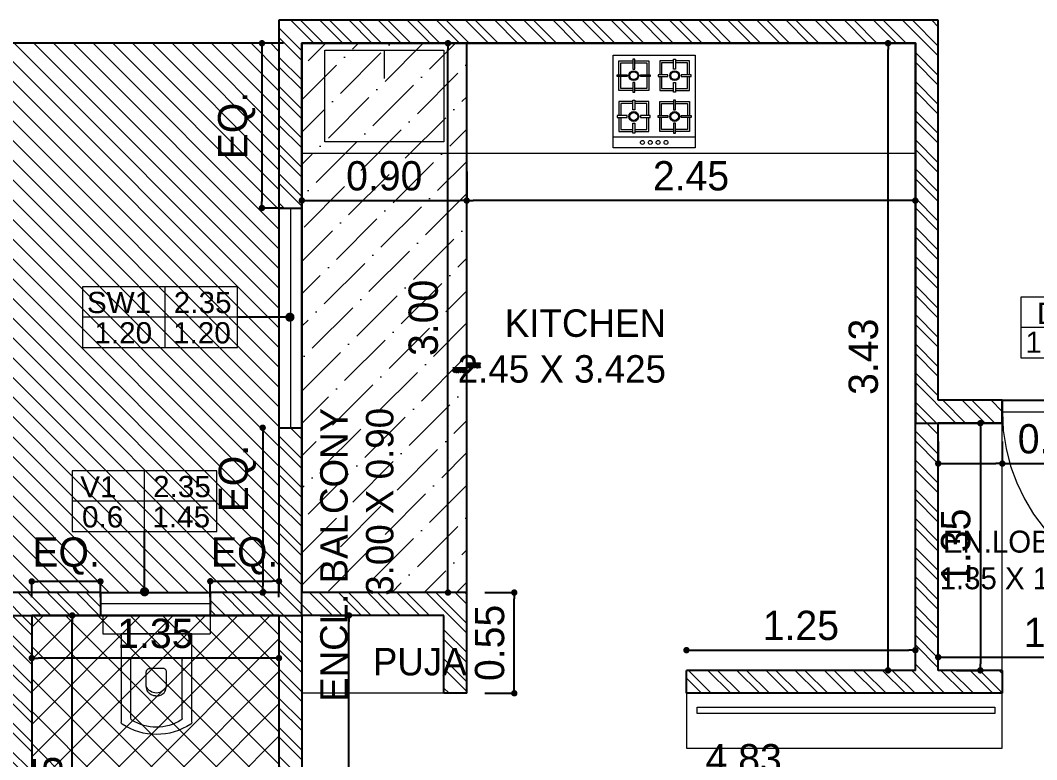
# Model space of a CAD drawing. Header units: metres. Extents: x 494 to 1845, y -666 to 1061.
# Drawn here: x 1412.39 to 1413.098, y 295.407 to 295.922 of the extents above; entities that cross this region are included whole.
import ezdxf
from ezdxf.enums import TextEntityAlignment as Align

# ---------------------------------------------------------------- set-up
doc = ezdxf.new("R2010")
doc.units = ezdxf.units.M
doc.header["$MEASUREMENT"] = 0
doc.linetypes.add('1', pattern=[0])
doc.linetypes.add('ACAD_ISO02W100', pattern=[15, 12, -3])
doc.layers.get('Defpoints').update_dxf_attribs({"color": 12})
for name, color, linetype in [('A-AREA', 1, 'Continuous'), ('COLUMN', 1, 'Continuous'), ('TILE DROP', 180, '1'), ('VDA-TEXT', 250, '1'), ('VDA-WALL BELOW', 8, 'Continuous')]:
    doc.layers.add(name, color=color, linetype=linetype)
for name, color, linetype, lineweight in [('A-Furniture', 8, 'Continuous', 13), ('A-Wall Hatch', 8, 'Continuous', 9), ('DIMENSION', 8, 'Continuous', 5), ('VDA-DOOR', 23, 'Continuous', 5), ('VDA-DW TAGS', 4, 'Continuous', 9), ('VDA-FURNITURE', 8, 'Continuous', 13), ('VDA-HATCH', 8, 'Continuous', 9), ('VDA-PLUMBING', 8, 'Continuous', 13), ('VDA-WALL', 250, 'Continuous', 25), ('VDA-WINDOW', 5, 'Continuous', 9)]:
    doc.layers.add(name, color=color, linetype=linetype, lineweight=lineweight)
doc.styles.add('arial', font='arial.ttf', dxfattribs={"height": 0.3})
doc.styles.add('RS', font='GOTHIC.TTF')
doc.dimstyles.new('SMALL-1', dxfattribs={"dimtxt": 0.16, "dimasz": 0.035, "dimexe": 0, "dimexo": 0.1, "dimgap": 0.05, "dimtad": 1, "dimzin": 0, "dimdsep": 46, "dimtxsty": 'RS', "dimblk": 'DOT', "dimcen": 2.5, "dimclrd": 256, "dimclre": 256, "dimclrt": 5, "dimadec": 0, "dimazin": 0, "dimtfac": 1, "dimtdec": 3, "dimtofl": 0, "dimtmove": 0, "dimatfit": 3, "dimfxl": 0, "dimtolj": 1, "dimtzin": 0, "dimarcsym": 0})
pattern_1 = [(135, (-4e-16, 0.375), (-0.00441942, -0.00441942), [])]

# ---------------------------------------------------------------- blocks, each defined once
blk = doc.blocks.new('zw$80F')
at = {"layer": 'A-Furniture', "extrusion": (0.000170057, -4.78234e-05, 1)}
blk.add_line((0.0601, 0.4462, 0), (0.0601, 0), dxfattribs=at)
at = {"layer": 'A-Furniture', "extrusion": (0.000170057, -4.78234e-05, 1), "elevation": 0}
for points in [[(0.5062, 0), (0, 0), (0, 0.4462), (0.5062, 0.4462)], [(0.177, 0.4247), (0.1662, 0.4247), (0.1662, 0.3711), (0.177, 0.3711)], [(0.3893, 0.4247), (0.4, 0.4247), (0.4, 0.3711), (0.3893, 0.3711)], [(0.0815, 0.3293), (0.0815, 0.34), (0.1351, 0.34), (0.1351, 0.3293)], [(0.2617, 0.34), (0.2617, 0.3293), (0.2081, 0.3293), (0.2081, 0.34)], [(0.3046, 0.34), (0.3046, 0.3293), (0.3582, 0.3293), (0.3582, 0.34)], [(0.4848, 0.3293), (0.4848, 0.34), (0.4311, 0.34), (0.4311, 0.3293)], [(0.1662, 0.2445), (0.177, 0.2445), (0.177, 0.2982), (0.1662, 0.2982)], [(0.4, 0.2445), (0.3893, 0.2445), (0.3893, 0.2982), (0.4, 0.2982)], [(0.1662, 0.2016), (0.177, 0.2016), (0.177, 0.148), (0.1662, 0.148)], [(0.4, 0.2016), (0.3893, 0.2016), (0.3893, 0.148), (0.4, 0.148)], [(0.0815, 0.1169), (0.0815, 0.1062), (0.1351, 0.1062), (0.1351, 0.1169)], [(0.2617, 0.1062), (0.2617, 0.1169), (0.2081, 0.1169), (0.2081, 0.1062)], [(0.3046, 0.1062), (0.3046, 0.1169), (0.3582, 0.1169), (0.3582, 0.1062)], [(0.4848, 0.1169), (0.4848, 0.1062), (0.4311, 0.1062), (0.4311, 0.1169)], [(0.177, 0.0214), (0.1662, 0.0214), (0.1662, 0.0751), (0.177, 0.0751)], [(0.3893, 0.0214), (0.4, 0.0214), (0.4, 0.0751), (0.3893, 0.0751)]]:
    blk.add_lwpolyline(points, close=True, dxfattribs=at)
for points in [[(0.1662, 0.4161), (0.0901, 0.4161), (0.0901, 0.34)], [(0.1662, 0.4054), (0.1008, 0.4054), (0.1008, 0.34)], [(0.2531, 0.34), (0.2531, 0.4161), (0.177, 0.4161)], [(0.2424, 0.34), (0.2424, 0.4054), (0.177, 0.4054)], [(0.3132, 0.34), (0.3132, 0.4161), (0.3893, 0.4161)], [(0.3239, 0.34), (0.3239, 0.4054), (0.3893, 0.4054)], [(0.4, 0.4161), (0.4762, 0.4161), (0.4762, 0.34)], [(0.4, 0.4054), (0.4655, 0.4054), (0.4655, 0.34)], [(0.0901, 0.3293), (0.0901, 0.2531), (0.1662, 0.2531)], [(0.1008, 0.3293), (0.1008, 0.2638), (0.1662, 0.2638)], [(0.177, 0.2531), (0.2531, 0.2531), (0.2531, 0.3293)], [(0.177, 0.2638), (0.2424, 0.2638), (0.2424, 0.3293)], [(0.3893, 0.2531), (0.3132, 0.2531), (0.3132, 0.3293)], [(0.3893, 0.2638), (0.3239, 0.2638), (0.3239, 0.3293)], [(0.4762, 0.3293), (0.4762, 0.2531), (0.4, 0.2531)], [(0.4655, 0.3293), (0.4655, 0.2638), (0.4, 0.2638)], [(0.0901, 0.1169), (0.0901, 0.193), (0.1662, 0.193)], [(0.1008, 0.1169), (0.1008, 0.1823), (0.1662, 0.1823)], [(0.177, 0.193), (0.2531, 0.193), (0.2531, 0.1169)], [(0.177, 0.1823), (0.2424, 0.1823), (0.2424, 0.1169)], [(0.3893, 0.193), (0.3132, 0.193), (0.3132, 0.1169)], [(0.3893, 0.1823), (0.3239, 0.1823), (0.3239, 0.1169)], [(0.4762, 0.1169), (0.4762, 0.193), (0.4, 0.193)], [(0.4655, 0.1169), (0.4655, 0.1823), (0.4, 0.1823)], [(0.1662, 0.03), (0.0901, 0.03), (0.0901, 0.1062)], [(0.1662, 0.0408), (0.1008, 0.0408), (0.1008, 0.1062)], [(0.2531, 0.1062), (0.2531, 0.03), (0.177, 0.03)], [(0.2424, 0.1062), (0.2424, 0.0408), (0.177, 0.0408)], [(0.3132, 0.1062), (0.3132, 0.03), (0.3893, 0.03)], [(0.3239, 0.1062), (0.3239, 0.0408), (0.3893, 0.0408)], [(0.4, 0.03), (0.4762, 0.03), (0.4762, 0.1062)], [(0.4, 0.0408), (0.4655, 0.0408), (0.4655, 0.1062)]]:
    blk.add_lwpolyline(points, dxfattribs=at)
at = {"layer": 'A-Furniture', "extrusion": (0.000170057, -4.78234e-05, 1)}
for centre, radius in [((0.1716, 0.3346, 0), 0.0268), ((0.1716, 0.3346, 0), 0.0214), ((0.3947, 0.3346, 0), 0.0268), ((0.3947, 0.3346, 0), 0.0214), ((0.03, 0.2874, 0), 0.0107), ((0.03, 0.2445, 0), 0.0107), ((0.03, 0.2016, 0), 0.0107), ((0.03, 0.1587, 0), 0.0107), ((0.1716, 0.1115, 0), 0.0268), ((0.1716, 0.1115, 0), 0.0214), ((0.3947, 0.1115, 0), 0.0268), ((0.3947, 0.1115, 0), 0.0214)]:
    blk.add_circle(centre, radius, dxfattribs=at)
blk = doc.blocks.new('zw$9BC4')
at = {"layer": 'VDA-FURNITURE'}
blk.add_line((0.325, 0), (0.325, 0.1544), dxfattribs=at)
blk.add_lwpolyline([(0, 0), (0.65, 0), (0.65, 0.5), (0, 0.5)], close=True, dxfattribs=at)
blk = doc.blocks.new('zw$2702')
at = {"layer": 'VDA-FURNITURE'}
for p, q in [((0.55, 0), (0.55, 0.585)), ((0.65, 0.585), (0.55, 0.585)), ((0.65, 0), (0.65, 0.585)), ((0.0663, 0.485), (0.55, 0.485)), ((0.55, 0.485), (0.55, 0.1)), ((0.0885, 0.4325), (0.406, 0.4325)), ((0.418, 0.4205), (0.418, 0.1645)), ((0.2234, 0.3294), (0.2281, 0.334)), ((0.2281, 0.334), (0.2337, 0.3382)), ((0.2337, 0.3382), (0.2404, 0.3417)), ((0.2404, 0.3417), (0.2482, 0.3444)), ((0.2482, 0.3444), (0.2572, 0.3461)), ((0.2572, 0.3461), (0.2675, 0.3468)), ((0.2675, 0.3468), (0.278, 0.3468)), ((0.278, 0.3468), (0.2875, 0.3468)), ((0.2875, 0.3468), (0.2959, 0.3468)), ((0.2959, 0.3468), (0.3035, 0.3468)), ((0.3035, 0.3468), (0.3101, 0.3468)), ((0.3101, 0.3468), (0.3159, 0.3468)), ((0.3159, 0.3468), (0.3209, 0.3468)), ((0.3209, 0.3468), (0.3252, 0.3468)), ((0.3252, 0.3468), (0.3288, 0.3469)), ((0.3288, 0.3469), (0.3318, 0.3469)), ((0.3318, 0.3469), (0.3341, 0.3469)), ((0.3341, 0.3469), (0.336, 0.3469)), ((0.336, 0.3469), (0.3382, 0.3469)), ((0.3382, 0.3469), (0.3388, 0.3469)), ((0.3388, 0.3469), (0.3398, 0.3471)), ((0.3398, 0.3471), (0.3422, 0.3472)), ((0.3422, 0.3472), (0.3456, 0.347)), ((0.3456, 0.347), (0.3496, 0.346)), ((0.3496, 0.346), (0.3535, 0.3437)), ((0.3535, 0.3437), (0.3569, 0.3399)), ((0.3569, 0.3399), (0.3583, 0.3372)), ((0.3583, 0.3372), (0.3594, 0.3339)), ((0.3594, 0.3339), (0.3601, 0.3301)), ((0.2097, 0.2925), (0.2098, 0.2942)), ((0.2097, 0.2918), (0.2097, 0.2925)), ((0.2097, 0.2916), (0.2097, 0.291)), ((0.2097, 0.291), (0.2098, 0.2893)), ((0.2098, 0.2942), (0.21, 0.2969)), ((0.2098, 0.2893), (0.21, 0.2866)), ((0.21, 0.2969), (0.2105, 0.3004)), ((0.21, 0.2866), (0.2105, 0.2831)), ((0.2105, 0.3004), (0.2113, 0.3046)), ((0.2105, 0.2831), (0.2113, 0.2789)), ((0.2113, 0.3046), (0.2125, 0.3092)), ((0.2113, 0.2789), (0.2125, 0.2743)), ((0.2125, 0.3092), (0.2143, 0.3142)), ((0.2143, 0.3142), (0.2166, 0.3193)), ((0.2166, 0.3193), (0.2196, 0.3244)), ((0.2196, 0.3244), (0.2234, 0.3294)), ((0.3601, 0.3301), (0.3603, 0.3256)), ((0.3603, 0.3262), (0.3603, 0.2588)), ((0.2125, 0.2743), (0.2143, 0.2693)), ((0.2143, 0.2693), (0.2166, 0.2642)), ((0.2166, 0.2642), (0.2196, 0.2591)), ((0.2196, 0.2591), (0.2234, 0.2541)), ((0.2234, 0.2541), (0.2281, 0.2495)), ((0.2281, 0.2495), (0.2337, 0.2453)), ((0.2337, 0.2453), (0.2404, 0.2418)), ((0.2404, 0.2418), (0.2482, 0.2391)), ((0.2482, 0.2391), (0.2572, 0.2373)), ((0.2572, 0.2373), (0.2675, 0.2367)), ((0.2675, 0.2367), (0.278, 0.2367)), ((0.278, 0.2367), (0.2875, 0.2367)), ((0.2875, 0.2367), (0.296, 0.2367)), ((0.296, 0.2367), (0.3035, 0.2367)), ((0.3035, 0.2367), (0.3102, 0.2367)), ((0.3102, 0.2367), (0.3161, 0.2367)), ((0.3161, 0.2367), (0.3211, 0.2367)), ((0.3211, 0.2367), (0.3254, 0.2367)), ((0.3254, 0.2367), (0.3291, 0.2367)), ((0.3291, 0.2367), (0.3321, 0.2367)), ((0.3321, 0.2367), (0.3344, 0.2368)), ((0.3344, 0.2368), (0.3363, 0.2368)), ((0.3363, 0.2368), (0.3386, 0.2368)), ((0.3386, 0.2368), (0.3392, 0.2368)), ((0.3392, 0.2368), (0.3402, 0.2367)), ((0.3402, 0.2367), (0.3426, 0.2369)), ((0.3499, 0.239), (0.3537, 0.2415)), ((0.3537, 0.2415), (0.3571, 0.2455)), ((0.3571, 0.2455), (0.3584, 0.2481)), ((0.3584, 0.2481), (0.3595, 0.2511)), ((0.3595, 0.2511), (0.3601, 0.2547)), ((0.3601, 0.2547), (0.3603, 0.2588)), ((0.0885, 0.1525), (0.406, 0.1525)), ((0.55, 0.1), (0.0663, 0.1)), ((0.65, 0), (0.55, 0))]:
    blk.add_line(p, q, dxfattribs=at)
for centre, radius, start, end in [((0.3393, 0.2925), 0.3393, 146.5315, 213.4685), ((0.0663, 0.473), 0.012, 90, 146.5315), ((0.2879, 0.2925), 0.2489, 147.4568, 212.5432), ((0.0885, 0.4205), 0.012, 90, 150.4907), ((0.406, 0.4205), 0.012, 0, 90), ((0.285, 0.2913), 0.0588, 109.8583, 247.3192), ((0.3341, 0.2803), 0.0442, 281.0815, 290.9254), ((0.0885, 0.1645), 0.012, 209.5093, 270), ((0.406, 0.1645), 0.012, 270, 0), ((0.0663, 0.112), 0.012, 213.4685, 270)]:
    blk.add_arc(centre, radius, start, end, dxfattribs=at)
blk = doc.blocks.new('_Dot')
at = {"color": 0, "linetype": 'ByBlock', "lineweight": -2}
blk.add_line((-0.5, 0), (-1, 0), dxfattribs=at)
at = {"color": 0, "linetype": 'ByBlock', "const_width": 0.5}
blk.add_lwpolyline([(-0.25, 0, 1), (0.25, 0, 1)], format="xyb", close=True, dxfattribs=at)
blk = doc.blocks.new('*D414')
at = {"layer": 'Defpoints', "color": 0, "transparency": 16777216}
for p in [(1.94, -1.5808), (3.29, -1.5808), (1.94, -1.8138)]:
    blk.add_point(p, dxfattribs=at)
at = {"layer": 'DIMENSION', "lineweight": -2, "transparency": 16777216}
for p, q in [((1.94, -1.6808), (1.94, -1.8138)), ((3.29, -1.6808), (3.29, -1.8138)), ((3.255, -1.8138), (1.975, -1.8138))]:
    blk.add_line(p, q, dxfattribs=at)
at = {"layer": 'DIMENSION', "lineweight": -2, "transparency": 16777216, "xscale": 0.035, "yscale": 0.035, "zscale": 0.035, "rotation": 180}
blk.add_blockref('_Dot', (1.94, -1.8138), dxfattribs=at)
at = {"layer": 'DIMENSION', "lineweight": -2, "transparency": 16777216, "xscale": 0.035, "yscale": 0.035, "zscale": 0.035}
blk.add_blockref('_Dot', (3.29, -1.8138), dxfattribs=at)
at = {"layer": 'DIMENSION', "color": 5, "transparency": 16777216, "insert": (2.615, -1.6797), "char_height": 0.16, "attachment_point": 5, "style": 'RS'}
blk.add_mtext('\\A1;1.35', dxfattribs=at)
blk = doc.blocks.new('*D415')
at = {"layer": 'Defpoints', "color": 0, "transparency": 16777216}
for p in [(2.1612, -1.5808), (3.29, -1.5808), (3.29, -3.5308)]:
    blk.add_point(p, dxfattribs=at)
at = {"layer": 'DIMENSION', "lineweight": -2, "transparency": 16777216}
for p, q in [((2.4612, -1.5808), (2.1612, -1.5808)), ((2.1612, -3.4958), (2.1612, -1.6158)), ((2.4612, -3.5308), (2.1612, -3.5308))]:
    blk.add_line(p, q, dxfattribs=at)
at = {"layer": 'DIMENSION', "lineweight": -2, "transparency": 16777216, "xscale": 0.035, "yscale": 0.035, "zscale": 0.035}
for p, rotation in [((2.1612, -1.5808), 90), ((2.1612, -3.5308), 270)]:
    blk.add_blockref('_Dot', p, dxfattribs=dict(at, rotation=rotation))
at = {"layer": 'DIMENSION', "color": 5, "transparency": 16777216, "insert": (2.0271, -2.5558), "char_height": 0.16, "attachment_point": 5, "rotation": 90, "style": 'RS'}
blk.add_mtext('\\A1;1.95', dxfattribs=at)
blk = doc.blocks.new('*D416')
at = {"layer": 'Defpoints', "color": 0, "transparency": 16777216}
for p in [(6.6158, 1.5442), (6.765, 1.5442), (6.765, -1.8808)]:
    blk.add_point(p, dxfattribs=at)
at = {"layer": 'DIMENSION', "lineweight": -2, "transparency": 16777216}
for p, q in [((6.665, 1.5442), (6.6158, 1.5442)), ((6.6158, -1.8458), (6.6158, 1.5092)), ((6.665, -1.8808), (6.6158, -1.8808))]:
    blk.add_line(p, q, dxfattribs=at)
at = {"layer": 'DIMENSION', "lineweight": -2, "transparency": 16777216, "xscale": 0.035, "yscale": 0.035, "zscale": 0.035}
for p, rotation in [((6.6158, 1.5442), 90), ((6.6158, -1.8808), 270)]:
    blk.add_blockref('_Dot', p, dxfattribs=dict(at, rotation=rotation))
at = {"layer": 'DIMENSION', "color": 5, "transparency": 16777216, "insert": (6.4817, -0.1683), "char_height": 0.16, "attachment_point": 5, "rotation": 90, "style": 'RS'}
blk.add_mtext('\\A1;3.43', dxfattribs=at)
blk = doc.blocks.new('*D417')
at = {"layer": 'Defpoints', "color": 0, "transparency": 16777216}
for p in [(4.2128, 1.5442), (4.315, 1.5442), (4.315, -1.4558)]:
    blk.add_point(p, dxfattribs=at)
at = {"layer": 'DIMENSION', "lineweight": -2, "transparency": 16777216}
for p, q in [((4.215, 1.5442), (4.2128, 1.5442)), ((4.2128, -1.4208), (4.2128, 1.5092)), ((4.215, -1.4558), (4.2128, -1.4558))]:
    blk.add_line(p, q, dxfattribs=at)
at = {"layer": 'DIMENSION', "lineweight": -2, "transparency": 16777216, "xscale": 0.035, "yscale": 0.035, "zscale": 0.035}
for p, rotation in [((4.2128, 1.5442), 90), ((4.2128, -1.4558), 270)]:
    blk.add_blockref('_Dot', p, dxfattribs=dict(at, rotation=rotation))
at = {"layer": 'DIMENSION', "color": 5, "transparency": 16777216, "insert": (4.0787, 0.0442), "char_height": 0.16, "attachment_point": 5, "rotation": 90, "style": 'RS'}
blk.add_mtext('\\A1;3.00', dxfattribs=at)
blk = doc.blocks.new('*D418')
at = {"layer": 'Defpoints', "color": 0, "transparency": 16777216}
for p in [(3.415, 0.9442), (4.315, 0.9442), (4.315, 0.685)]:
    blk.add_point(p, dxfattribs=at)
at = {"layer": 'DIMENSION', "lineweight": -2, "transparency": 16777216}
for p, q in [((3.415, 0.8442), (3.415, 0.685)), ((4.315, 0.8442), (4.315, 0.685)), ((3.45, 0.685), (4.28, 0.685))]:
    blk.add_line(p, q, dxfattribs=at)
at = {"layer": 'DIMENSION', "lineweight": -2, "transparency": 16777216, "xscale": 0.035, "yscale": 0.035, "zscale": 0.035, "rotation": 180}
blk.add_blockref('_Dot', (3.415, 0.685), dxfattribs=at)
at = {"layer": 'DIMENSION', "lineweight": -2, "transparency": 16777216, "xscale": 0.035, "yscale": 0.035, "zscale": 0.035}
blk.add_blockref('_Dot', (4.315, 0.685), dxfattribs=at)
at = {"layer": 'DIMENSION', "color": 5, "transparency": 16777216, "insert": (3.865, 0.819), "char_height": 0.16, "attachment_point": 5, "style": 'RS'}
blk.add_mtext('\\A1;0.90', dxfattribs=at)
blk = doc.blocks.new('*D419')
at = {"layer": 'Defpoints', "color": 0, "transparency": 16777216}
for p in [(4.315, 0.9442), (6.765, 0.9442), (4.315, 0.685)]:
    blk.add_point(p, dxfattribs=at)
at = {"layer": 'DIMENSION', "lineweight": -2, "transparency": 16777216}
for p, q in [((4.315, 0.8442), (4.315, 0.685)), ((6.765, 0.8442), (6.765, 0.685)), ((6.73, 0.685), (4.35, 0.685))]:
    blk.add_line(p, q, dxfattribs=at)
at = {"layer": 'DIMENSION', "lineweight": -2, "transparency": 16777216, "xscale": 0.035, "yscale": 0.035, "zscale": 0.035, "rotation": 180}
blk.add_blockref('_Dot', (4.315, 0.685), dxfattribs=at)
at = {"layer": 'DIMENSION', "lineweight": -2, "transparency": 16777216, "xscale": 0.035, "yscale": 0.035, "zscale": 0.035}
blk.add_blockref('_Dot', (6.765, 0.685), dxfattribs=at)
at = {"layer": 'DIMENSION', "color": 5, "transparency": 16777216, "insert": (5.54, 0.819), "char_height": 0.16, "attachment_point": 5, "style": 'RS'}
blk.add_mtext('\\A1;2.45', dxfattribs=at)
blk = doc.blocks.new('1M D')
at = {"layer": 'VDA-DOOR'}
for p, q in [((1531.9239, 323.9832, -0.0001), (1531.8859, 323.9832, -0.0001)), ((1531.8859, 323.9832, -0.0001), (1531.8859, 323.0838, -0.0001)), ((1531.9239, 323.0838, -0.0001), (1531.9239, 323.9832, -0.0001)), ((1531.8859, 323.0838, -0.0001), (1531.9239, 323.0838, -0.0001))]:
    blk.add_line(p, q, dxfattribs=at)
at = {"layer": 'VDA-DOOR', "linetype": 'ACAD_ISO02W100', "ltscale": 0.01}
blk.add_arc((1531.8859, 323.0832, -0.0001), 0.9, 0.0425, 90, dxfattribs=at)
blk = doc.blocks.new('*D431')
at = {"layer": 'Defpoints', "color": 0, "transparency": 16777216}
for p in [(6.89, -0.5308), (6.89, -1.8808), (7.12, -1.8808)]:
    blk.add_point(p, dxfattribs=at)
at = {"layer": 'DIMENSION', "lineweight": -2, "transparency": 16777216}
for p, q in [((6.99, -0.5308), (7.12, -0.5308)), ((7.12, -0.5658), (7.12, -1.8458)), ((6.99, -1.8808), (7.12, -1.8808))]:
    blk.add_line(p, q, dxfattribs=at)
at = {"layer": 'DIMENSION', "lineweight": -2, "transparency": 16777216, "xscale": 0.035, "yscale": 0.035, "zscale": 0.035}
for p, rotation in [((7.12, -0.5308), 90), ((7.12, -1.8808), 270)]:
    blk.add_blockref('_Dot', p, dxfattribs=dict(at, rotation=rotation))
at = {"layer": 'DIMENSION', "color": 5, "transparency": 16777216, "insert": (6.986, -1.2058), "char_height": 0.16, "attachment_point": 5, "rotation": 90, "style": 'RS'}
blk.add_mtext('\\A1;1.35', dxfattribs=at)
blk = doc.blocks.new('*D432')
at = {"layer": 'Defpoints', "color": 0, "transparency": 16777216}
for p in [(8.24, -1.8088), (6.89, -1.8808), (8.24, -1.8808)]:
    blk.add_point(p, dxfattribs=at)
at = {"layer": 'DIMENSION', "lineweight": -2, "transparency": 16777216}
for p, q in [((6.89, -1.8088), (6.89, -1.8088)), ((6.925, -1.8088), (8.205, -1.8088)), ((8.24, -1.8088), (8.24, -1.8088))]:
    blk.add_line(p, q, dxfattribs=at)
at = {"layer": 'DIMENSION', "lineweight": -2, "transparency": 16777216, "xscale": 0.035, "yscale": 0.035, "zscale": 0.035, "rotation": 180}
blk.add_blockref('_Dot', (6.89, -1.8088), dxfattribs=at)
at = {"layer": 'DIMENSION', "lineweight": -2, "transparency": 16777216, "xscale": 0.035, "yscale": 0.035, "zscale": 0.035}
blk.add_blockref('_Dot', (8.24, -1.8088), dxfattribs=at)
at = {"layer": 'DIMENSION', "color": 5, "transparency": 16777216, "insert": (7.565, -1.6748), "char_height": 0.16, "attachment_point": 5, "style": 'RS'}
blk.add_mtext('\\A1;1.35', dxfattribs=at)
blk = doc.blocks.new('*D433')
at = {"layer": 'Defpoints', "color": 0, "transparency": 16777216}
for p in [(3.415, -1.5808), (8.24, -1.5808), (8.24, -2.4984)]:
    blk.add_point(p, dxfattribs=at)
at = {"layer": 'DIMENSION', "lineweight": -2, "transparency": 16777216}
for p, q in [((3.415, -2.1984), (3.415, -2.4984)), ((8.24, -2.1984), (8.24, -2.4984)), ((3.45, -2.4984), (8.205, -2.4984))]:
    blk.add_line(p, q, dxfattribs=at)
at = {"layer": 'DIMENSION', "lineweight": -2, "transparency": 16777216, "xscale": 0.035, "yscale": 0.035, "zscale": 0.035, "rotation": 180}
blk.add_blockref('_Dot', (3.415, -2.4984), dxfattribs=at)
at = {"layer": 'DIMENSION', "lineweight": -2, "transparency": 16777216, "xscale": 0.035, "yscale": 0.035, "zscale": 0.035}
blk.add_blockref('_Dot', (8.24, -2.4984), dxfattribs=at)
at = {"layer": 'DIMENSION', "color": 5, "transparency": 16777216, "insert": (5.8275, -2.3644), "char_height": 0.16, "attachment_point": 5, "style": 'RS'}
blk.add_mtext('\\A1;4.83', dxfattribs=at)
blk = doc.blocks.new('*D434')
at = {"layer": 'Defpoints', "color": 0, "transparency": 16777216}
for p in [(4.315, -1.4558), (4.5749, -1.4558), (4.315, -2.0058)]:
    blk.add_point(p, dxfattribs=at)
at = {"layer": 'DIMENSION', "lineweight": -2, "transparency": 16777216}
for p, q in [((4.415, -1.4558), (4.5749, -1.4558)), ((4.5749, -1.9708), (4.5749, -1.4908)), ((4.415, -2.0058), (4.5749, -2.0058))]:
    blk.add_line(p, q, dxfattribs=at)
at = {"layer": 'DIMENSION', "lineweight": -2, "transparency": 16777216, "xscale": 0.035, "yscale": 0.035, "zscale": 0.035}
for p, rotation in [((4.5749, -1.4558), 90), ((4.5749, -2.0058), 270)]:
    blk.add_blockref('_Dot', p, dxfattribs=dict(at, rotation=rotation))
at = {"layer": 'DIMENSION', "color": 5, "transparency": 16777216, "insert": (4.4409, -1.7308), "char_height": 0.16, "attachment_point": 5, "rotation": 90, "style": 'RS'}
blk.add_mtext('\\A1;0.55', dxfattribs=at)
blk = doc.blocks.new('*D435')
at = {"layer": 'Defpoints', "color": 0, "transparency": 16777216}
for p in [(6.765, -1.7704), (5.515, -1.8808), (6.765, -1.8808)]:
    blk.add_point(p, dxfattribs=at)
at = {"layer": 'DIMENSION', "lineweight": -2, "transparency": 16777216}
for p, q in [((5.515, -1.7808), (5.515, -1.7704)), ((5.55, -1.7704), (6.73, -1.7704)), ((6.765, -1.7808), (6.765, -1.7704))]:
    blk.add_line(p, q, dxfattribs=at)
at = {"layer": 'DIMENSION', "lineweight": -2, "transparency": 16777216, "xscale": 0.035, "yscale": 0.035, "zscale": 0.035, "rotation": 180}
blk.add_blockref('_Dot', (5.515, -1.7704), dxfattribs=at)
at = {"layer": 'DIMENSION', "lineweight": -2, "transparency": 16777216, "xscale": 0.035, "yscale": 0.035, "zscale": 0.035}
blk.add_blockref('_Dot', (6.765, -1.7704), dxfattribs=at)
at = {"layer": 'DIMENSION', "color": 5, "transparency": 16777216, "insert": (6.14, -1.6364), "char_height": 0.16, "attachment_point": 5, "style": 'RS'}
blk.add_mtext('\\A1;1.25', dxfattribs=at)
blk = doc.blocks.new('*D436')
at = {"layer": 'Defpoints', "color": 0, "transparency": 16777216}
for p in [(3.415, -1.5808), (3.6722, -1.5808), (3.415, -4.4558)]:
    blk.add_point(p, dxfattribs=at)
at = {"layer": 'DIMENSION', "lineweight": -2, "transparency": 16777216}
for p, q in [((3.515, -1.5808), (3.6722, -1.5808)), ((3.6722, -4.4208), (3.6722, -1.6158)), ((3.515, -4.4558), (3.6722, -4.4558))]:
    blk.add_line(p, q, dxfattribs=at)
at = {"layer": 'DIMENSION', "lineweight": -2, "transparency": 16777216, "xscale": 0.035, "yscale": 0.035, "zscale": 0.035}
for p, rotation in [((3.6722, -1.5808), 90), ((3.6722, -4.4558), 270)]:
    blk.add_blockref('_Dot', p, dxfattribs=dict(at, rotation=rotation))
at = {"layer": 'DIMENSION', "color": 5, "transparency": 16777216, "insert": (3.5381, -3.0183), "char_height": 0.16, "attachment_point": 5, "rotation": 90, "style": 'RS'}
blk.add_mtext('\\A1;2.88', dxfattribs=at)
blk = doc.blocks.new('*D440')
at = {"layer": 'Defpoints', "color": 0, "transparency": 16777216}
for p in [(3.415, 1.5442), (3.1972, 0.6442), (3.415, 0.6442)]:
    blk.add_point(p, dxfattribs=at)
at = {"layer": 'DIMENSION', "lineweight": -2, "transparency": 16777216}
for p, q in [((3.315, 1.5442), (3.1972, 1.5442)), ((3.1972, 1.5092), (3.1972, 0.6792)), ((3.315, 0.6442), (3.1972, 0.6442))]:
    blk.add_line(p, q, dxfattribs=at)
at = {"layer": 'DIMENSION', "lineweight": -2, "transparency": 16777216, "xscale": 0.035, "yscale": 0.035, "zscale": 0.035}
for p, rotation in [((3.1972, 1.5442), 90), ((3.1972, 0.6442), 270)]:
    blk.add_blockref('_Dot', p, dxfattribs=dict(at, rotation=rotation))
at = {"layer": 'DIMENSION', "color": 5, "transparency": 16777216, "insert": (3.0589, 1.0942), "char_height": 0.16, "attachment_point": 5, "rotation": 90, "style": 'RS'}
blk.add_mtext('\\A1;EQ.', dxfattribs=at)
blk = doc.blocks.new('*D441')
at = {"layer": 'Defpoints', "color": 0, "transparency": 16777216}
for p in [(3.29, -0.5558), (3.201, -1.4558), (3.29, -1.4558)]:
    blk.add_point(p, dxfattribs=at)
at = {"layer": 'DIMENSION', "lineweight": -2, "transparency": 16777216}
for p, q in [((3.201, -0.5558), (3.201, -0.5558)), ((3.201, -0.5908), (3.201, -1.4208)), ((3.201, -1.4558), (3.201, -1.4558))]:
    blk.add_line(p, q, dxfattribs=at)
at = {"layer": 'DIMENSION', "lineweight": -2, "transparency": 16777216, "xscale": 0.035, "yscale": 0.035, "zscale": 0.035}
for p, rotation in [((3.201, -0.5558), 90), ((3.201, -1.4558), 270)]:
    blk.add_blockref('_Dot', p, dxfattribs=dict(at, rotation=rotation))
at = {"layer": 'DIMENSION', "color": 5, "transparency": 16777216, "insert": (3.0627, -0.8336), "char_height": 0.16, "attachment_point": 5, "rotation": 90, "style": 'RS'}
blk.add_mtext('\\A1;EQ.', dxfattribs=at)
blk = doc.blocks.new('*D442')
at = {"layer": 'Defpoints', "color": 0, "transparency": 16777216}
for p in [(6.89, -0.5308), (7.24, -0.5308), (7.24, -0.7512)]:
    blk.add_point(p, dxfattribs=at)
at = {"layer": 'DIMENSION', "lineweight": -2, "transparency": 16777216}
for p, q in [((6.89, -0.6308), (6.89, -0.7512)), ((7.24, -0.6308), (7.24, -0.7512)), ((6.925, -0.7512), (7.205, -0.7512)), ((7.24, -0.7512), (7.7902, -0.7512))]:
    blk.add_line(p, q, dxfattribs=at)
at = {"layer": 'DIMENSION', "lineweight": -2, "transparency": 16777216, "xscale": 0.035, "yscale": 0.035, "zscale": 0.035, "rotation": 180}
blk.add_blockref('_Dot', (6.89, -0.7512), dxfattribs=at)
at = {"layer": 'DIMENSION', "lineweight": -2, "transparency": 16777216, "xscale": 0.035, "yscale": 0.035, "zscale": 0.035}
blk.add_blockref('_Dot', (7.24, -0.7512), dxfattribs=at)
at = {"layer": 'DIMENSION', "color": 5, "transparency": 16777216, "insert": (7.5326, -0.6172), "char_height": 0.16, "attachment_point": 5, "style": 'RS'}
blk.add_mtext('\\A1;0.35', dxfattribs=at)
blk = doc.blocks.new('SW1 F')
at = {"layer": 'VDA-DW TAGS'}
for p, q in [((1527.3697, 323.1432), (1527.3697, 323.474)), ((1527.7645, 323.3086), (1526.9172, 323.3086))]:
    blk.add_line(p, q, dxfattribs=at)
blk.add_lwpolyline([(1527.7645, 323.474), (1526.9172, 323.474), (1526.9172, 323.1432), (1527.7645, 323.1432)], close=True, dxfattribs=at)
at = {"layer": 'VDA-DW TAGS', "char_height": 0.11598, "attachment_point": 8, "style": 'arial'}
for s, insert, width in [('SW1', (1527.1174, 323.3293), 0.282293), ('2.35', (1527.5739, 323.3293), 0.282293), ('1.20', (1527.1405, 323.1638), 0.27584), ('1.20', (1527.57, 323.1638), 0.366174)]:
    blk.add_mtext(s, dxfattribs=dict(at, insert=insert, width=width))
blk = doc.blocks.new('D1 F')
at = {"layer": 'VDA-DW TAGS'}
for p, q in [((1532.2995, 322.9946), (1532.2995, 323.3255)), ((1532.6942, 323.1601), (1531.9045, 323.1601))]:
    blk.add_line(p, q, dxfattribs=at)
blk.add_lwpolyline([(1532.6942, 323.3255), (1531.9045, 323.3255), (1531.9045, 322.9946), (1532.6942, 322.9946)], close=True, dxfattribs=at)
at = {"layer": 'VDA-DW TAGS', "attachment_point": 8, "style": 'arial'}
for s, insert, char_height, width in [('D1', (1532.0968, 323.1807), 0.11598, 0.282293), ('2.35', (1532.5036, 323.1807), 0.11598, 0.282293), ('1.00', (1532.0873, 323.0209), 0.11598, 0.27584), ('-', (1532.4997, 323.0153), 0.116, 0.366174)]:
    blk.add_mtext(s, dxfattribs=dict(at, insert=insert, char_height=char_height, width=width))
blk = doc.blocks.new('*D443')
at = {"layer": 'Defpoints', "color": 0, "transparency": 16777216}
for p in [(1.94, -1.395), (1.94, -1.5808), (2.315, -1.5808)]:
    blk.add_point(p, dxfattribs=at)
at = {"layer": 'DIMENSION', "lineweight": -2, "transparency": 16777216}
for p, q in [((1.94, -1.4808), (1.94, -1.395)), ((2.28, -1.395), (1.975, -1.395)), ((2.315, -1.4808), (2.315, -1.395))]:
    blk.add_line(p, q, dxfattribs=at)
at = {"layer": 'DIMENSION', "lineweight": -2, "transparency": 16777216, "xscale": 0.035, "yscale": 0.035, "zscale": 0.035, "rotation": 180}
blk.add_blockref('_Dot', (1.94, -1.395), dxfattribs=at)
at = {"layer": 'DIMENSION', "lineweight": -2, "transparency": 16777216, "xscale": 0.035, "yscale": 0.035, "zscale": 0.035}
blk.add_blockref('_Dot', (2.315, -1.395), dxfattribs=at)
at = {"layer": 'DIMENSION', "color": 5, "transparency": 16777216, "insert": (2.1275, -1.2567), "char_height": 0.16, "attachment_point": 5, "style": 'RS'}
blk.add_mtext('\\A1;EQ.', dxfattribs=at)
blk = doc.blocks.new('*D444')
at = {"layer": 'Defpoints', "color": 0, "transparency": 16777216}
for p in [(3.29, -1.3939), (2.915, -1.5808), (3.29, -1.5808)]:
    blk.add_point(p, dxfattribs=at)
at = {"layer": 'DIMENSION', "lineweight": -2, "transparency": 16777216}
for p, q in [((2.915, -1.4808), (2.915, -1.3939)), ((2.95, -1.3939), (3.255, -1.3939)), ((3.29, -1.4808), (3.29, -1.3939))]:
    blk.add_line(p, q, dxfattribs=at)
at = {"layer": 'DIMENSION', "lineweight": -2, "transparency": 16777216, "xscale": 0.035, "yscale": 0.035, "zscale": 0.035, "rotation": 180}
blk.add_blockref('_Dot', (2.915, -1.3939), dxfattribs=at)
at = {"layer": 'DIMENSION', "lineweight": -2, "transparency": 16777216, "xscale": 0.035, "yscale": 0.035, "zscale": 0.035}
blk.add_blockref('_Dot', (3.29, -1.3939), dxfattribs=at)
at = {"layer": 'DIMENSION', "color": 5, "transparency": 16777216, "insert": (3.1025, -1.2556), "char_height": 0.16, "attachment_point": 5, "style": 'RS'}
blk.add_mtext('\\A1;EQ.', dxfattribs=at)
blk = doc.blocks.new('V1')
at = {"layer": 'VDA-DW TAGS'}
for p, q in [((1525.346, 322.8255), (1525.346, 323.1564)), ((1525.7407, 322.9909), (1524.951, 322.9909))]:
    blk.add_line(p, q, dxfattribs=at)
blk.add_lwpolyline([(1525.7407, 323.1564), (1524.951, 323.1564), (1524.951, 322.8255), (1525.7407, 322.8255)], close=True, dxfattribs=at)
at = {"layer": 'VDA-DW TAGS', "char_height": 0.11598, "attachment_point": 8, "style": 'arial'}
for s, insert, width in [('V1', (1525.0936, 323.0116), 0.282293), ('2.35', (1525.5501, 323.0116), 0.282293), ('0.6', (1525.1168, 322.8462), 0.27584), ('1.45', (1525.5462, 322.8462), 0.366174)]:
    blk.add_mtext(s, dxfattribs=dict(at, insert=insert, width=width))
blk = doc.blocks.new('TT-level diff-flat-14')
at = {"layer": 'TILE DROP'}
h = blk.add_hatch(dxfattribs=at)
h.set_pattern_fill('ANSI31', color=256, scale=0.05, angle=90, style=0)
h.set_pattern_definition(pattern_1)
h.paths.add_polyline_path([(-0.075, 0.025), (-0.075, 0), (0, 0), (0, 0.025)])
h = blk.add_hatch(dxfattribs=at)
h.set_pattern_fill('ANSI31', color=256, scale=0.05, angle=90, style=0)
h.set_pattern_definition(pattern_1)
h.paths.add_polyline_path([(0, 0), (0, -0.025), (0.075, -0.025), (0.075, 0)])
for points in [[(0, 0), (-0.075, 0)], [(0.075, -0.025), (0, -0.025), (0, 0), (-0.075, 0)]]:
    blk.add_lwpolyline(points, dxfattribs=at)
blk = doc.blocks.new('AFDADSFADSF')
at = {"layer": 'A-Wall Hatch', "ltscale": 0.1}
h = blk.add_hatch(dxfattribs=at)
h.set_pattern_fill('ANSI32', color=256, scale=0.3, angle=270)
h.set_pattern_definition([(315, (5.06504, -8.95583), (0.0795495, 0.0795495), []), (315, (5.06504, -9.00886), (0.0795495, 0.0795495), [])])
h.paths.add_polyline_path([(3.29, 0.6442), (3.415, 0.6442), (3.415, 1.5442), (6.765, 1.5442), (6.765, -1.8808), (5.515, -1.8808), (5.515, -2.0058), (7.24, -2.0058), (7.24, -1.8808), (6.89, -1.8808), (6.89, -0.5308), (7.24, -0.5308), (7.24, -0.4058), (6.89, -0.4058), (6.89, 1.6692), (3.29, 1.6692)])
h.paths.add_polyline_path([(-1.31, -6.8058), (-1.185, -6.8058), (-1.185, 0.9442), (0.165, 0.9442), (0.165, -0.0058), (0.29, -0.0058), (0.29, 1.0692), (-1.31, 1.0692)])
h.paths.add_polyline_path([(-0.435, -1.5808), (1.815, -1.5808), (1.815, -4.4558), (1.94, -4.4558), (1.94, -1.5808), (2.315, -1.5808), (2.315, -1.4558), (0.29, -1.4558), (0.29, -0.6058), (0.165, -0.6058), (0.165, -1.4558), (-0.435, -1.4558)])
h.paths.add_polyline_path([(2.84, -5.4808), (4.94, -5.4808), (4.94, -8.9558), (5.065, -8.9558), (5.065, -5.3558), (2.84, -5.3558)])
h.paths.add_polyline_path([(7.365, -5.4808), (7.365, -7.4058), (7.49, -7.4058), (7.49, -5.4808), (8.365, -5.4808), (8.365, -0.4058), (8.24, -0.4058), (8.24, -5.3558), (7.365, -5.3558)])
h.paths.add_polyline_path([(2.915, -1.5807), (2.915, -1.4558), (3.29, -1.4558), (3.29, -0.5558), (3.415, -0.5558), (3.415, -1.4558), (4.315, -1.4558), (4.315, -2.0058), (4.19, -2.0058), (4.19, -1.5808), (3.415, -1.5808), (3.415, -4.4558), (3.29, -4.4558), (3.29, -3.6558), (2.69, -3.6558), (2.69, -3.5308), (3.29, -3.5308), (3.29, -1.5808), (2.9209, -1.5808), (2.9209, -1.5807)])
h.paths.add_polyline_path([(1.215, -5.4808), (1.815, -5.4808), (1.815, -8.9558), (1.94, -8.9558), (1.94, -5.3558), (1.215, -5.3558)])
h.paths.add_polyline_path([(-1.185, -5.4808), (-1.185, -5.3558), (-0.585, -5.3558), (-0.585, -5.4808)])
h.paths.add_polyline_path([(6.865, -5.4808), (6.865, -5.3558), (7.365, -5.3558), (7.365, -5.4808)])
at = {"layer": 'VDA-HATCH'}
h = blk.add_hatch(dxfattribs=at)
h.set_pattern_fill('ANSI36', color=43)
h.set_pattern_definition([(45, (-42512.66198, 14913.07377), (0.06629126074, 0.24306795603), [0.3125, -0.0625, 0, -0.0625])])
h.paths.add_polyline_path([(5.065, -7.2808), (7.365, -7.2808), (7.365, -5.4808), (5.065, -5.4808)])
h.paths.add_polyline_path([(-1.185, -6.6808), (1.815, -6.6808), (1.815, -5.4808), (-1.185, -5.4808)])
h.paths.add_polyline_path([(4.315, -1.4558), (3.415, -1.4558), (3.415, 1.5442), (4.315, 1.5442)])
h = blk.add_hatch(dxfattribs=at)
h.set_pattern_fill('ANSI37', color=43)
h.set_pattern_definition([(45, (-42544.27575, 14916.82377), (-0.08838834765, 0.08838834765), []), (135, (-42544.27575, 14916.82377), (-0.08838834765, -0.08838834765), [])])
h.paths.add_polyline_path([(0.165, -1.4558), (-1.185, -1.4558), (-1.185, 0.9442), (0.165, 0.9442)])
h.paths.add_polyline_path([(3.29, -3.5308), (1.94, -3.5308), (1.94, -1.5808), (3.29, -1.5808)])
at = {"layer": 'A-AREA'}
blk.add_lwpolyline([(-1.185, 0.9442), (0.165, 0.9442), (0.165, -1.5808), (3.415, -1.5808), (3.415, 1.5442), (6.765, 1.5442), (6.765, -0.5308), (7.24, -0.5308), (7.24, -0.4058), (8.24, -0.4058), (8.24, -5.3558), (7.365, -5.3558), (7.365, -7.2808), (4.94, -7.2808), (4.94, -8.831), (1.94, -8.8308), (1.94, -6.6808), (-1.185, -6.6808), (-1.185, 0.9442)], dxfattribs=at)
at = {"layer": 'VDA-DOOR'}
blk.add_line((7.24, -0.4683), (8.24, -0.4683), dxfattribs=at)
at = {"layer": 'VDA-FURNITURE'}
for p, q in [((3.415, 0.9442), (6.765, 0.9442)), ((7.24, -1.8808), (7.24, -0.5308)), ((4.19, -2.0058), (3.415, -2.0058))]:
    blk.add_line(p, q, dxfattribs=at)
blk.add_lwpolyline([(5.515, -2.0058), (5.515, -2.3058), (7.24, -2.3058), (7.24, -2.0058)], dxfattribs=at)
blk.add_lwpolyline([(5.5736, -2.0808), (7.1996, -2.0808), (7.1996, -2.1168), (5.5736, -2.1168)], close=True, dxfattribs=at)
at = {"layer": 'VDA-WALL'}
for p, q in [((3.29, 1.6692), (3.29, 0.6442)), ((6.89, 1.6692), (3.29, 1.6692)), ((6.89, -0.4058), (6.89, 1.6692)), ((3.415, 1.5442), (3.415, 0.6442)), ((6.765, 1.5442), (3.415, 1.5442)), ((4.315, -2.0058), (4.315, 1.5442)), ((6.765, -1.8808), (6.765, 1.5442)), ((3.29, 0.6442), (3.415, 0.6442)), ((7.24, -0.4058), (6.89, -0.4058)), ((7.24, -0.4058), (7.24, -0.5308)), ((6.89, -1.8808), (6.89, -0.5308)), ((7.24, -0.5308), (6.89, -0.5308)), ((3.29, -0.5558), (3.29, -1.4558)), ((3.29, -0.5558), (3.415, -0.5558)), ((3.415, -0.5558), (3.415, -1.4558)), ((2.315, -1.4558), (0.29, -1.4558)), ((2.315, -1.4558), (2.315, -1.5808)), ((3.29, -1.4558), (2.915, -1.4558)), ((2.915, -1.4558), (2.915, -1.5808)), ((4.315, -1.4558), (3.415, -1.4558)), ((1.94, -1.5808), (1.94, -4.4558)), ((2.315, -1.5808), (1.94, -1.5808)), ((3.29, -1.5808), (2.915, -1.5808)), ((3.29, -1.5808), (3.29, -3.5308)), ((3.415, -1.5808), (3.415, -4.4558)), ((4.19, -1.5808), (3.415, -1.5808)), ((4.19, -2.0058), (4.19, -1.5808)), ((6.765, -1.8808), (5.515, -1.8808)), ((5.515, -2.0058), (5.515, -1.8808)), ((7.24, -1.8808), (6.89, -1.8808)), ((7.24, -1.8808), (7.24, -2.0058)), ((4.315, -2.0058), (4.19, -2.0058)), ((7.24, -2.0058), (5.515, -2.0058))]:
    blk.add_line(p, q, dxfattribs=at)
at = {"layer": 'VDA-WALL BELOW'}
for p, q in [((3.29, 0.6442), (3.29, -0.5558)), ((3.415, 0.6442), (3.415, -0.5558)), ((2.315, -1.4558), (2.9209, -1.4558)), ((2.9209, -1.5807), (2.3209, -1.5807))]:
    blk.add_line(p, q, dxfattribs=at)
at = {"layer": 'VDA-WINDOW'}
for p, q in [((3.3525, 0.6442), (3.3525, -0.5558)), ((2.9209, -1.5182), (2.3209, -1.5182))]:
    blk.add_line(p, q, dxfattribs=at)
at = {"xscale": -1, "rotation": 180}
blk.add_blockref('TT-level diff-flat-14', (4.315, -0.2308), dxfattribs=at)
at = {"layer": 'VDA-FURNITURE', "xscale": -1, "rotation": 180.0000002734227}
blk.add_blockref('zw$9BC4', (3.54, 1.5054), dxfattribs=at)
at = {"layer": 'VDA-FURNITURE', "rotation": 90.000000273361}
blk.add_blockref('zw$80F', (5.562, 0.9722, 0.0001), dxfattribs=at)
at = {"layer": 'VDA-HATCH'}
for name, p in [('SW1 F', (-1524.7007, -323.2607)), ('D1 F', (-1524.5637, -323.1691)), ('V1', (-1522.7899, -323.9481))]:
    blk.add_blockref(name, p, dxfattribs=at)
at = {"layer": 'VDA-HATCH', "xscale": 1.111111111111841, "yscale": 1.111111111111841, "zscale": 1.111111111111841, "rotation": 180}
blk.add_blockref('1M D', (1710.3355, 358.5137, 0.0002), dxfattribs=at)
at = {"layer": 'VDA-PLUMBING', "xscale": -1, "rotation": 270.0000002735316}
blk.add_blockref('zw$2702', (2.3284, -2.2307), dxfattribs=at)
at = {"layer": 'VDA-TEXT', "width": 1.314504061156185e-11, "style": 'arial'}
for s, insert, char_height, attachment_point in [('\\pi0.73399;{\\fCentury Gothic|b0|i0|c0|p34;KITCHEN  }\\P\\pi0.57038;{\\fCentury Gothic|b0|i0|c0|p34;2.45 X 3.425}', (5.4035, 0.0906), 0.15, 3), ('\\pi0.42016;{\\fCentury Gothic|b0|i0|c0|p34;EN.LOBBY }\\P\\pi0.38186;{\\fCentury Gothic|b0|i0|c0|p34;1.35 X 1.35}', (7.7184, -1.1177), 0.12, 3), ('{\\fCentury Gothic|b0|i0|c0|p34;PUJA}', (3.8025, -1.9103), 0.15, 7)]:
    blk.add_mtext(s, dxfattribs=dict(at, insert=insert, char_height=char_height, attachment_point=attachment_point))
at = {"layer": 'VDA-TEXT', "insert": (3.515, -0.4474), "char_height": 0.15, "width": 1.314504061156185e-11, "attachment_point": 3, "rotation": 90, "style": 'arial'}
blk.add_mtext('\\pi0.79354;{\\fCentury Gothic|b0|i0|c0|p34;ENCL. BALCONY   }\\P\\pi1.09706;{\\fCentury Gothic|b0|i0|c0|p34;3.00 X 0.90}', dxfattribs=at)
at = {"layer": 'DIMENSION'}
for base, p1, p2, picture, middle in [((3.1972, 0.6442), (3.415, 1.5442), (3.415, 0.6442), '*D440', (3.1972, 1.0942)), ((3.201, -1.4558), (3.29, -0.5558), (3.29, -1.4558), '*D441', (3.201, -0.8336))]:
    dim = blk.add_linear_dim(base=base, p1=p1, p2=p2, angle=90, text='EQ.', dimstyle='SMALL-1', dxfattribs=at)
    dim.commit()
    dim.dimension.update_dxf_attribs({"geometry": picture, "text_midpoint": middle, "dimtype": 160})
for base, p1, p2, picture, middle in [((4.2128, 1.5442), (4.315, -1.4558), (4.315, 1.5442), '*D417', (4.0787, 0.0442)), ((6.6157637923, 1.5441713154), (6.7650367361, -1.8808286846), (6.7650367361, 1.5441713154), '*D416', (6.4817393191, -0.1683286846)), ((7.12, -1.8808), (6.89, -0.5308), (6.89, -1.8808), '*D431', (6.986, -1.2058)), ((2.1612, -1.5808), (3.29, -3.5308), (3.29, -1.5808), '*D415', (2.0271, -2.5558)), ((3.6721617985, -1.5808286846), (3.4150367361, -4.4558286846), (3.4150367361, -1.5808286846), '*D436', (3.5381373254, -3.0183286846))]:
    dim = blk.add_linear_dim(base=base, p1=p1, p2=p2, angle=90, dimstyle='SMALL-1', dxfattribs=at)
    dim.commit()
    dim.dimension.update_dxf_attribs({"geometry": picture, "text_midpoint": middle})
for base, p1, p2, picture, middle in [((4.315, 0.685), (3.415, 0.9442), (4.315, 0.9442), '*D418', (3.865, 0.819)), ((4.315, 0.685), (6.765, 0.9442), (4.315, 0.9442), '*D419', (5.54, 0.819)), ((7.24, -0.7512), (6.89, -0.5308), (7.24, -0.5308), '*D442', (7.5326, -0.6172)), ((6.765, -1.7704), (5.515, -1.8808), (6.765, -1.8808), '*D435', (6.14, -1.6364)), ((8.24, -1.8088), (6.89, -1.8808), (8.24, -1.8808), '*D432', (7.565, -1.6748))]:
    dim = blk.add_linear_dim(base=base, p1=p1, p2=p2, dimstyle='SMALL-1', dxfattribs=at)
    dim.commit()
    dim.dimension.update_dxf_attribs({"geometry": picture, "text_midpoint": middle})
for base, p1, p2, picture, middle in [((1.94, -1.395), (2.315, -1.5808), (1.94, -1.5808), '*D443', (2.1275, -1.395)), ((3.29, -1.3939), (2.915, -1.5808), (3.29, -1.5808), '*D444', (3.1025, -1.3939))]:
    dim = blk.add_linear_dim(base=base, p1=p1, p2=p2, text='EQ.', dimstyle='SMALL-1', dxfattribs=at)
    dim.commit()
    dim.dimension.update_dxf_attribs({"geometry": picture, "text_midpoint": middle, "dimtype": 160})
dim = blk.add_linear_dim(base=(4.5749, -1.4558), p1=(4.315, -2.0058), p2=(4.315, -1.4558), angle=90, dimstyle='SMALL-1', dxfattribs=at)
dim.commit()
dim.dimension.update_dxf_attribs({"geometry": '*D434', "text_midpoint": (4.5749, -1.7308), "dimtype": 160})
for base, p1, p2, picture, middle in [((1.94, -1.8138), (3.29, -1.5808), (1.94, -1.5808), '*D414', (2.615, -1.8138)), ((8.2400367361, -2.4984108558), (3.4150367361, -1.5808286846), (8.2400367361, -1.5808286846), '*D433', (5.8275367361, -2.4984108558))]:
    dim = blk.add_linear_dim(base=base, p1=p1, p2=p2, dimstyle='SMALL-1', dxfattribs=at)
    dim.commit()
    dim.dimension.update_dxf_attribs({"geometry": picture, "text_midpoint": middle, "dimtype": 160})
for points in [[(3.3498, 0.0479), (3.0638, 0.0479)], [(2.5561, -1.4516), (2.5561, -1.1226)]]:
    blk.add_leader(points, dimstyle='SMALL-1', override={"dimasz": 0.05, "dimclrd": 4, "dimldrblk": 'Dot'}, dxfattribs=at)
blk = doc.blocks.new('FDSAFSDF')
at = {"layer": 'A-Wall Hatch'}
h = blk.add_hatch(dxfattribs=at)
h.set_pattern_fill('ANSI31', color=62, scale=0.61, angle=270)
h.set_pattern_definition([(315, (-1377.36861, -270.13824), (0.053916892, 0.053916892), [])])
h.paths.add_polyline_path([(66.1236, 9.3421), (63.1236, 9.3421), (63.1236, 8.8671), (63.1236, 8.8671), (63.1236, 8.7421), (63.1236, 7.5989), (63.1236, 6.3421), (65.1486, 6.3421), (66.1236, 6.3421), (66.1236, 7.1171)])
h.paths.add_polyline_path([(78.8186, 6.3421), (76.5686, 6.3421), (76.5686, 9.0171), (78.8186, 9.0171)])
at = {"layer": 'VDA-WALL BELOW'}
blk.add_line((66.1236, 9.3421), (62.9986, 9.3421), dxfattribs=at)
blk.add_blockref('AFDADSFADSF', (62.8336, 7.798))
at = {"layer": 'COLUMN', "style": 'arial'}
blk.add_attdef('SA2', text='', height=0.2, dxfattribs=at).set_placement((21.5367, 0.0231), align=Align.CENTER)

msp = doc.modelspace()

# ---------------------------------------------------------------- block references
at = {"xscale": 0.1275773978688646, "yscale": 0.1275773978688646, "zscale": 0.1275773978688646}
msp.add_blockref('FDSAFSDF', (1404.13441, 294.71411), dxfattribs=at)

doc.saveas('drawing.dxf')
